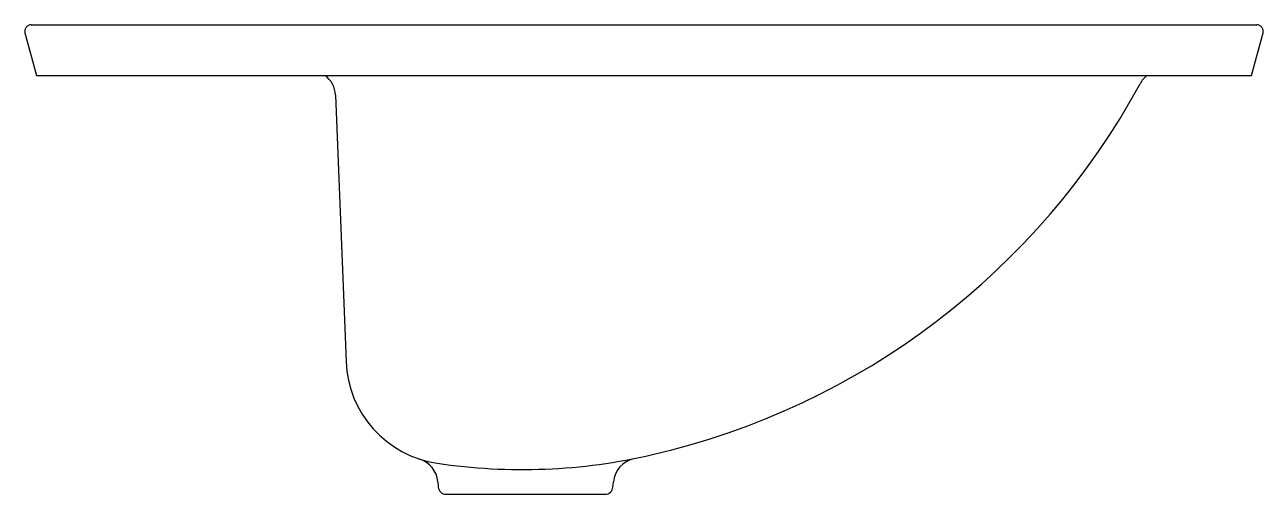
# Model space of a CAD drawing. Extents: x -670.549 to -670.059, y 638.776 to 638.962.
import ezdxf

# ---------------------------------------------------------------- set-up
doc = ezdxf.new("R2010")
doc.units = 0
doc.header["$LTSCALE"] = 0.288556
doc.header["$MEASUREMENT"] = 0
doc.linetypes.add('CONTINU', pattern=[0])
doc.layers.get('0').update_dxf_attribs({"linetype": 'CONTINUOUS'})

msp = doc.modelspace()

# ---------------------------------------------------------------- linework, layer by layer
at = {"linetype": 'CONTINU'}
for points in [[(-670.54609, 638.96161, 0.493145), (-670.54854, 638.95842)], [(-670.0592, 638.95842, 0.49315), (-670.06165, 638.96161)], [(-670.42581, 638.93376, 0.226302), (-670.42993, 638.94162)], [(-670.10494, 638.94162, 0.108993), (-670.10781, 638.93829)], [(-670.30048, 638.79174, 0.214803), (-670.10781, 638.93829)], [(-670.42165, 638.82855, 0.360947), (-670.38564, 638.78835)], [(-670.38536, 638.78104, 0.303835), (-670.39255, 638.78998)], [(-670.38564, 638.78835, 0.093953), (-670.30048, 638.79174)], [(-670.30777, 638.79015, 0.331877), (-670.31597, 638.78095)], [(-670.38518, 638.77892, 0.38885), (-670.3821, 638.7761)], [(-670.31923, 638.7761, 0.388849), (-670.31615, 638.77892)]]:
    msp.add_lwpolyline(points, format="xyb", dxfattribs=at)
for points in [[(-670.54609, 638.96161), (-670.06165, 638.96161)], [(-670.54854, 638.95842), (-670.54395, 638.94162)], [(-670.0637, 638.9416), (-670.0592, 638.95842)], [(-670.54395, 638.94162), (-670.0637, 638.9416)], [(-670.42581, 638.93376), (-670.42165, 638.82855)], [(-670.38536, 638.78104), (-670.38518, 638.77892)], [(-670.31615, 638.77892), (-670.31597, 638.78095)], [(-670.3821, 638.7761), (-670.31923, 638.7761)]]:
    msp.add_lwpolyline(points, dxfattribs=at)

doc.saveas('drawing.dxf')
